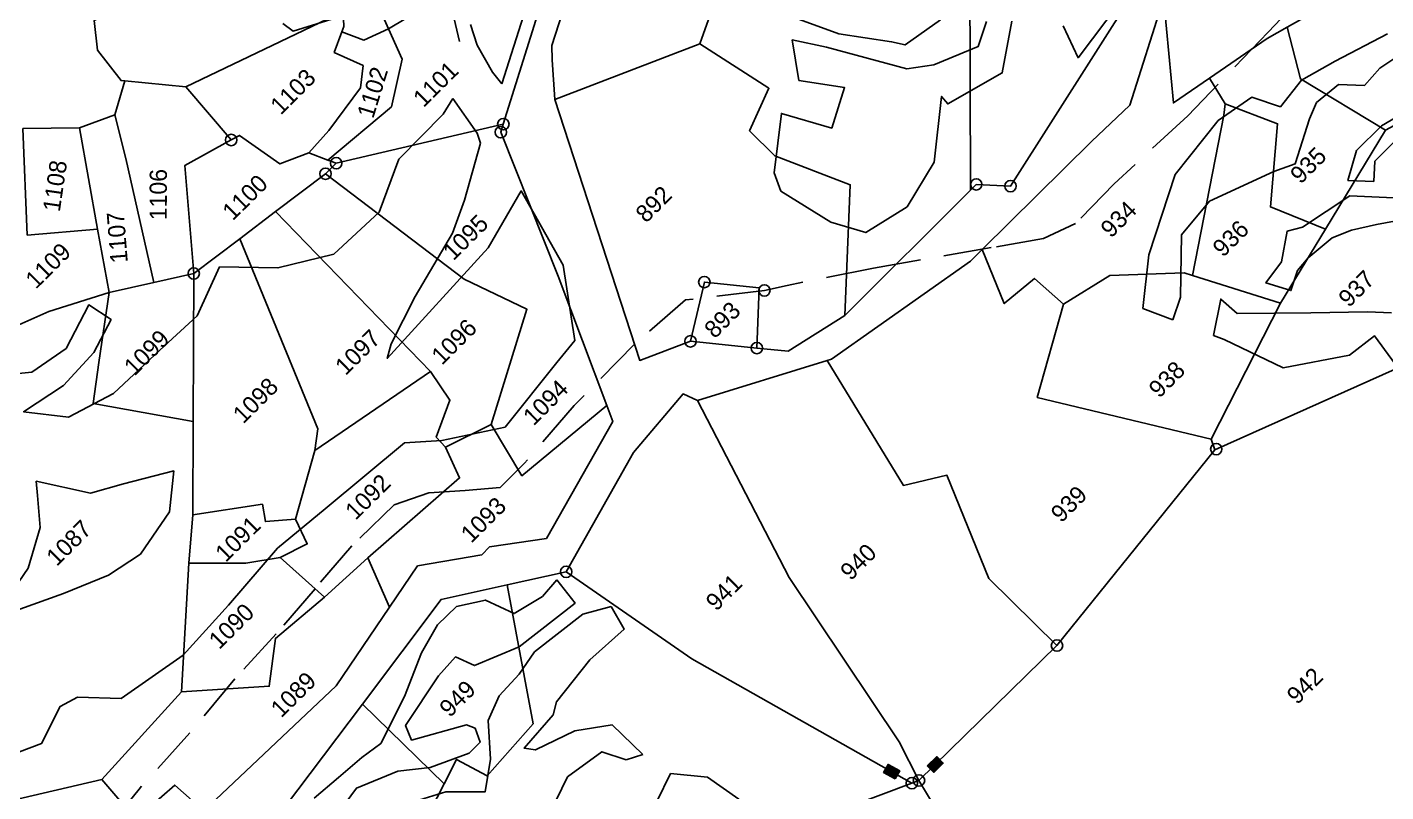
# Model space of a CAD drawing. Header units: metres. Extents: x 302352 to 308863, y 1945987 to 1951649.
# Drawn here: x 304775 to 305355, y 1947530 to 1947856 of the extents above; entities that cross this region are included whole.
import ezdxf

# ---------------------------------------------------------------- set-up
doc = ezdxf.new("R2010")
doc.units = ezdxf.units.M
doc.linetypes.add('DASHED', pattern=[0.75, 0.5, -0.25])
for name, color, linetype in [('LINE_FOOTPATH', 1, 'DASHED'), ('POLY_HATCH', 12, 'Continuous'), ('POLY_PARCEL', 6, 'Continuous'), ('POLY_WATER', 4, 'Continuous'), ('SYM_STONE', 1, 'Continuous'), ('TEXT_PARCEL', 7, 'Continuous')]:
    doc.layers.add(name, color=color, linetype=linetype)
doc.styles.add('TEXT_MAP', font='')
doc.styles.get('TEXT_MAP').set_extended_font_data('Kruti Dev 050')

# ---------------------------------------------------------------- blocks, each defined once
blk = doc.blocks.new('STONE')
blk.add_circle((0, 0), 0.8510231522929323)
blk = doc.blocks.new('STONESQUAREFILLED')
blk.add_hatch(color=256).paths.add_polyline_path([(0.6958872628347379, -0.481363590938571), (0.6958872628347379, 0.481363590938571), (-0.6958872628347379, 0.481363590938571), (-0.6958872628347379, -0.481363590938571)])
blk.add_lwpolyline([(-0.6958872628347379, 0.481363590938571), (0.6958872628347379, 0.481363590938571), (0.6958872628347379, -0.481363590938571), (-0.6958872628347379, -0.481363590938571)], close=True)
blk = doc.blocks.new('WEEWWEEWWE')
at = {"layer": 'LINE_FOOTPATH', "ltscale": 10}
blk.add_lwpolyline([(309051.8510898165, 1946810.617819389), (309040.4537953872, 1946810.321464236), (309028.3583514286, 1946810.059974869), (309017.9035583948, 1946810.426061594), (309012.1263693972, 1946810.338897934), (309008.6530747849, 1946811.57661803), (309004.0976482457, 1946814.766797973), (308993.8697540435, 1946821.914195483), (308986.2075622552, 1946826.987103701), (308984.1654758987, 1946828.294553758), (308977.6377751403, 1946833.384895674), (308970.5830756472, 1946833.882854726), (308961.6152389061, 1946833.768414486), (308953.6737860548, 1946833.158270482), (308950.095770108, 1946833.17570257), (308947.2857189564, 1946835.529113317), (308944.4407586076, 1946838.021985596), (308940.9674639954, 1946839.67809029), (308934.8062926002, 1946839.765253949), (308928.9347814468, 1946839.289324637), (308922.728301676, 1946838.823889006), (308916.3576844836, 1946838.527533853), (308909.0445658959, 1946837.847659888), (308901.1729283103, 1946837.411843203), (308893.9296249883, 1946836.62737349)], dxfattribs=at)
at = {"layer": 'POLY_HATCH', "lineweight": -2}
for points in [[(308921.765134051, 1946877.940588444), (308923.9122247797, 1946876.18512873), (308928.2064035643, 1946875.404924786), (308933.0861508469, 1946876.965332675), (308933.6717220175, 1946874.234618869), (308929.9631117308, 1946873.064311276), (308925.2785530566, 1946872.869261128), (308920.398805774, 1946873.844516897), (308923.3266536091, 1946870.138547322), (308928.4015921727, 1946868.578137757), (308935.0380502944, 1946868.383087608), (308940.3081801392, 1946868.188035784), (308945.5723308921, 1946870.163903376)], [(308973.9865719319, 1946860.100194241), (308968.6107207927, 1946857.07012706), (308965.2924903955, 1946855.509719171), (308957.8752751674, 1946853.55920931), (308952.6051453226, 1946851.803749596), (308951.2388170456, 1946851.023545651), (308966.8540099536, 1946851.803749596), (308973.4904680753, 1946853.55920931), (308973.4904680753, 1946853.55920931), (308971.1481887382, 1946844.976962567), (308966.463630064, 1946838.540279186), (308963.4873372027, 1946838.224021602), (308954.8989796334, 1946837.248767509), (308949.2384725718, 1946840.954737084), (308946.310622064, 1946843.490399066), (308935.5751764388, 1946844.465654834), (308929.1339069254, 1946845.050808631), (308921.3263118078, 1946844.465654834), (308914.2994737966, 1946844.075552862), (308906.4918760063, 1946845.440910603), (308903.3688368901, 1946848.756778206), (308901.4169374426, 1946849.341930326), (308897.3179472663, 1946847.976574261), (308893.8045282607, 1946849.53698215)], [(308980.9867217956, 1946867.593861212), (308980.1129159401, 1946864.460484651), (308979.9574926925, 1946862.929398569)], [(308975.2496124526, 1946865.429226147), (308974.4906325564, 1946861.06540429), (308973.9865719319, 1946860.100194241)], [(309006.1842884857, 1946846.860946196), (309008.5732721001, 1946841.800775882), (309011.8929268352, 1946837.346625455), (309012.6517060904, 1946836.114626948), (309017.1095297081, 1946835.35647365)], [(309020.4291844432, 1946831.850013638), (309017.9631541171, 1946830.618015131), (309013.3156379386, 1946832.513397573), (309011.0393024263, 1946834.219242897), (309006.6763262154, 1946841.706006519), (309004.6978932823, 1946844.797929195)], [(308949.54137114, 1946816.185061356), (308946.8740271229, 1946817.686541419), (308940.5313846552, 1946818.446876748), (308937.7406198648, 1946817.939987065), (308934.6961515759, 1946817.813263437), (308932.0322409263, 1946816.799484072), (308929.3683302767, 1946813.758145977), (308926.5775678779, 1946811.730585636), (308923.6599513384, 1946814.645203324), (308920.7423347987, 1946816.165872371)], [(308913.3848687709, 1946820.854603142), (308917.3173088706, 1946821.488214843), (308921.6303066097, 1946819.714101759), (308924.2942172592, 1946817.559819401), (308928.2266549674, 1946815.785704707), (308929.8757420568, 1946815.785704707), (308930.5100079777, 1946817.179651736), (308930.1294479468, 1946818.066709083), (308924.9284807885, 1946820.98132516), (308925.5627443178, 1946822.501995818), (308931.6516832871, 1946823.769219219), (308934.3155939367, 1946823.895942847), (308935.0767092152, 1946821.868382507), (308939.7702669851, 1946819.967545795)], [(308939.7702669851, 1946819.967545795), (308947.1277330129, 1946819.080488448), (308947.4704821151, 1946822.151569791)], [(308941.6333190939, 1946799.454458579), (308938.570973751, 1946798.390389453)], [(308929.9165184812, 1946805.439845201), (308933.7777373541, 1946806.769930401), (308938.171536986, 1946806.104887801), (308939.3698448894, 1946803.710733474)], [(308939.3698448894, 1946803.710733474), (308940.9989570401, 1946802.879750282)], [(309012.2205663769, 1946796.044694792), (309014.4699680786, 1946797.168318782), (309019.1491804188, 1946801.701392685), (309023.6865981726, 1946802.126368464), (309030.6345216428, 1946799.57651379), (309032.7614381863, 1946798.584904176), (309037.1570613536, 1946800.851441127), (309038.8585941378, 1946801.559734629), (309041.8362759469, 1946801.276416906), (309043.6796010644, 1946799.293197677), (309046.0901045278, 1946799.434855734), (309049.6349646826, 1946798.726562232)], [(309044.6721609164, 1946794.335146385), (309041.9780705333, 1946795.043438277), (309038.291415792, 1946795.043438277), (309035.4555308225, 1946793.485194827), (309037.2988559401, 1946791.501973988), (309038.8585941378, 1946792.918559382), (309042.2616574531, 1946792.918559382)], [(309037.5824451129, 1946788.810461258), (309034.4629687174, 1946792.21026749), (309028.6494019388, 1946793.343535161), (309027.2314583274, 1946794.193486719), (309024.5373656912, 1946792.351925546), (309021.843273055, 1946791.926949767), (309023.1194220799, 1946789.518753149), (309025.1045417839, 1946790.510364374), (309026.8060745681, 1946790.65202243), (309030.0673455501, 1946790.368704707), (309032.0524652541, 1946789.518753149), (309034.3211741309, 1946788.102167756), (309037.0152667672, 1946786.260604973)], [(309028.9329888585, 1946780.452603733), (309027.2314583274, 1946782.294164906), (309022.9776274934, 1946786.40226464), (309017.4476476346, 1946791.785291711), (309017.3058530482, 1946794.051828662), (309014.0870652115, 1946791.883095968)], [(308941.6333190939, 1946799.454458579), (308944.1052905777, 1946796.435921494)]]:
    blk.add_lwpolyline(points, dxfattribs=at)
at = {"layer": 'POLY_HATCH'}
for points in [[(309004.6978932823, 1946844.797929195), (309002.1802295486, 1946841.303580534), (309005.0402716465, 1946837.408231177), (309001.1090124159, 1946835.343175342), (308998.4590542977, 1946840.142247605), (308993.5377021658, 1946836.273905504), (308992.6932118058, 1946834.441533014), (308994.0909968282, 1946828.449965852), (308995.9255863461, 1946825.105159668), (309000.9051819971, 1946823.970833995), (309006.1759796025, 1946825.279672178), (309011.5632611179, 1946829.613379359), (309011.4759020958, 1946828.595395359), (309017.7950361216, 1946826.879362932), (309022.3087055174, 1946829.991488991)], [(309025.7740416211, 1946825.890465155), (309024.5218653968, 1946822.429317298), (309031.7146146706, 1946823.447302909)], [(308980.9867217956, 1946867.593861212), (308981.9915360751, 1946869.618669542)], [(308973.9070490534, 1946879.303158056), (308968.370082507, 1946882.185135468), (308968.1881160884, 1946883.509286511)], [(308978.0663082929, 1946879.614739111), (308982.6104102247, 1946872.924859424), (308985.1582623046, 1946872.5313387), (308987.2858494466, 1946866.733445656), (308979.9574926925, 1946862.929398569)], [(308945.5723308921, 1946870.163903376), (308949.8095422216, 1946865.776027089), (308954.9825759308, 1946862.686339709), (308961.4033780269, 1946862.452665996), (308966.784374698, 1946864.919225082), (308973.3611466693, 1946864.997117931), (308975.2496124526, 1946865.429226147)], [(308913.4401965944, 1946823.84208132), (308916.7854793469, 1946823.603420338), (308919.9714636655, 1946823.364760967), (308922.4206884261, 1946822.986881616), (308927.6178229019, 1946824.717168902), (308932.0981128612, 1946826.725892925), (308935.3438329194, 1946827.620868385), (308938.1116545477, 1946827.56120314), (308940.7201777421, 1946825.910468978), (308941.8551849489, 1946822.787996392), (308945.1805557883, 1946821.972574055), (308947.4704821151, 1946822.151569791)], [(308949.54137114, 1946816.185061356), (308948.8444385368, 1946813.539909122), (308944.0455517098, 1946813.798457982), (308938.4899934116, 1946813.142141893), (308937.2753385521, 1946812.40627268), (308932.6755739853, 1946812.107948063), (308933.3725065886, 1946811.133417869), (308937.6934981141, 1946809.641791565), (308940.8993943459, 1946807.354630804), (308940.9989570401, 1946802.879750282)], [(309049.1735490841, 1946801.42564846), (309043.3044649648, 1946803.234371283), (309039.3990114486, 1946804.3021716), (309035.8862871813, 1946803.888126908), (309034.4681053524, 1946806.699272876), (309030.2572002724, 1946807.461986698), (309023.1008461594, 1946806.633898923), (309015.2184533252, 1946802.62078434), (309010.8550821159, 1946799.089217291), (309012.2205663769, 1946796.044694792)], [(308944.1052905777, 1946796.435921494), (308944.802223181, 1946792.517914449), (308943.5477413667, 1946789.832986458), (308938.4103426305, 1946792.776463309), (308936.3195416923, 1946792.875904311), (308932.1976755554, 1946792.895792189), (308928.4077455475, 1946790.83889441)], [(309014.0870652115, 1946791.883095968), (309014.5789946683, 1946790.786276076), (309016.8735259183, 1946784.361827905), (309022.7038936453, 1946780.416992354), (309025.9764236164, 1946780.003723852), (309024.5094270988, 1946770.273127667), (309024.4718118837, 1946762.120466347), (309026.9920344243, 1946753.592106096), (309029.8884091161, 1946744.462627878), (309034.5903172614, 1946739.390695535), (309038.5399211045, 1946738.000610135), (309049.8621196224, 1946737.587341634)]]:
    blk.add_lwpolyline(points, dxfattribs=at)
at = {"layer": 'POLY_HATCH', "lineweight": -2}
blk.add_lwpolyline([(308916.2288933194, 1946867.789727949), (308919.3519324355, 1946862.913452457), (308922.4749715516, 1946861.157992744), (308927.1595302258, 1946858.427277262), (308923.8413025013, 1946855.696563456), (308918.5711726565, 1946854.721307687), (308914.6673737613, 1946855.501513308), (308909.9828150871, 1946857.452023169), (308902.9559797486, 1946860.767890772), (308909.2020553082, 1946861.938196689), (308913.1058542033, 1946864.083758374), (308915.2529449319, 1946866.619422032)], close=True, dxfattribs=at)
at = {"layer": 'POLY_PARCEL'}
for points in [[(308952.2572956223, 1946890.883268256), (308952.0062032117, 1946891.18481267), (308952.4961457682, 1946895.176878309), (308954.4301259215, 1946897.623628424), (308958.7880256562, 1946896.104067301), (308961.1861614216, 1946898.550817416), (308961.6761039781, 1946901.615694063), (308968.0969154591, 1946906.122865414), (308969.5667400002, 1946908.621125939), (308976.0610870862, 1946913.549015295)], [(308939.3231174946, 1946881.933900337), (308933.6810362522, 1946886.665412804), (308941.1966359837, 1946894.881040138)], [(308945.4525841187, 1946890.764817717), (308941.1966359837, 1946894.881040138)], [(308939.3231174946, 1946881.933900337), (308945.4525841187, 1946890.764817717)], [(308945.4525841187, 1946890.764817717), (308949.0154119526, 1946889.104170213)], [(308949.0154119526, 1946889.104170213), (308952.2572956223, 1946890.883268256)], [(308956.3383160021, 1946885.982248368), (308952.2572956223, 1946890.883268256)], [(308949.0154119526, 1946889.104170213), (308946.6401944394, 1946885.071170972), (308939.5526588, 1946873.845572413)], [(308956.3383160021, 1946885.982248368), (308955.7827375293, 1946878.684046216)], [(308973.5344282651, 1946879.954885419), (308956.3383160021, 1946885.982248368)], [(308975.6148436323, 1946875.320682479), (308977.1048334877, 1946879.199739478), (308985.362170932, 1946883.424003746), (308991.8813632471, 1946883.3436229)], [(308935.5113835495, 1946876.385128208), (308929.6539572499, 1946879.39609054), (308925.1810037041, 1946881.121612888)], [(308935.5113835495, 1946876.385128208), (308939.3231174946, 1946881.933900337)], [(308955.7827375293, 1946878.684046216), (308950.477941016, 1946880.213351814), (308943.1776895753, 1946871.567586544)], [(308973.5344282651, 1946879.954885419), (308972.4648210735, 1946878.79389904), (308971.9396832468, 1946878.551173562)], [(308960.5776976021, 1946872.040739079), (308957.6274505933, 1946873.331151277), (308956.7445284214, 1946878.406774092), (308955.7827375293, 1946878.684046216)], [(308971.9396832468, 1946878.551173562), (308969.8591287431, 1946877.589514429), (308971.0220023995, 1946874.492522899), (308969.1915580955, 1946873.030055527), (308963.7002219501, 1946872.212794253), (308960.5776976021, 1946872.040739079)], [(308971.9396832468, 1946878.551173562), (308972.9536578906, 1946876.331090971), (308975.6148436323, 1946875.320682479)], [(308935.5113835495, 1946876.385128208), (308929.6109768379, 1946871.95470666), (308926.1654300536, 1946869.330867665), (308932.2313162294, 1946860.648506266)], [(308939.5526588, 1946873.845572413), (308935.5113835495, 1946876.385128208)], [(308961.4602388017, 1946870.081689294), (308970.1006389263, 1946869.34312178), (308974.3747647217, 1946872.092246554), (308975.6148436323, 1946875.320682479)], [(308975.6148436323, 1946875.320682479), (308985.4600568336, 1946872.905638233), (308989.4948350239, 1946866.759521516)], [(308943.1776895753, 1946871.567586544), (308939.5526588, 1946873.845572413)], [(308932.2313162294, 1946860.648506266), (308943.1776895753, 1946871.567586544)], [(308939.0861302543, 1946849.544543537), (308940.9382038071, 1946850.92097849), (308949.1399059984, 1946870.757651425)], [(308943.1776895753, 1946871.567586544), (308949.1399059984, 1946870.757651425)], [(308949.1399059984, 1946870.757651425), (308953.802596956, 1946870.12424987)], [(308960.5776976021, 1946872.040739079), (308961.4602388017, 1946870.081689294)], [(308953.802596956, 1946870.12424987), (308953.4928203207, 1946846.877691554)], [(308953.802596956, 1946870.12424987), (308960.2762171088, 1946869.244843299)], [(308961.4602388017, 1946870.081689294), (308961.8433046103, 1946869.231366397)], [(308960.2762171088, 1946869.244843299), (308962.7742417609, 1946851.222079072), (308965.2076664528, 1946844.382891524), (308954.0742522985, 1946838.490007435)], [(308960.2762171088, 1946869.244843299), (308961.8433046103, 1946869.231366397)], [(308961.8433046103, 1946869.231366397), (308977.0842982662, 1946859.8227662)], [(308997.5613764087, 1946851.295650769), (309001.8655269537, 1946853.350853526), (309005.4076794366, 1946849.605154138), (309011.0126148167, 1946850.74967335), (309015.3465404029, 1946842.758848424), (309019.7013039332, 1946842.946132821), (309010.7000751291, 1946866.502418051)], [(308925.3254818267, 1946853.75989048), (308932.2313162294, 1946860.648506266)], [(308982.7144471058, 1946857.852905702), (308997.5613764087, 1946851.295650769)], [(308921.4708321407, 1946850.490843775), (308925.3254818267, 1946853.75989048)], [(308932.6041977916, 1946845.888373495), (308930.2138505185, 1946847.910019379), (308931.2690500295, 1946849.415501351), (308925.3254818267, 1946853.75989048)], [(308997.5613764087, 1946851.295650769), (308999.3833718351, 1946842.925216965), (308994.8283767195, 1946841.214736616), (308994.8437030716, 1946837.476690567), (308998.2954071531, 1946829.797914179), (308988.2868734379, 1946820.508354375)], [(308921.4708321407, 1946850.490843775), (308911.45720129, 1946841.500969767)], [(308928.6634062024, 1946844.16782175), (308925.7131591936, 1946846.275495222), (308921.4708321407, 1946850.490843775)], [(308939.0861302543, 1946849.544543537), (308932.6041977916, 1946845.888373495)], [(308953.4928203207, 1946846.877691554), (308939.0861302543, 1946849.544543537)], [(308949.0136062676, 1946840.167544581), (308949.0782094614, 1946841.586998965), (308952.8037077303, 1946843.307549099), (308953.4928203207, 1946846.877691554)], [(308899.1178360606, 1946840.855763668), (308890.6290356655, 1946846.122299229)], [(308932.6041977916, 1946845.888373495), (308931.6567403306, 1946843.178503692), (308928.6634062024, 1946844.16782175)], [(308929.0079576473, 1946837.973840301), (308928.6634062024, 1946844.16782175)], [(309027.4426083497, 1946843.635875267), (309022.9192385722, 1946836.83841846), (309006.8118144472, 1946820.541934971)], [(308899.1178360606, 1946840.855763668), (308911.45720129, 1946841.500969767)], [(308911.45720129, 1946841.500969767), (308918.3698303342, 1946835.436028893), (308922.3537446118, 1946838.533018813), (308929.0079576473, 1946837.973840301)], [(308904.347266286, 1946831.04626644), (308904.0923434219, 1946835.091920155), (308898.7086749548, 1946835.436030504), (308899.1178360606, 1946840.855763668)], [(308935.1238258242, 1946837.67274294), (308947.7862134897, 1946836.855480056), (308949.0136062676, 1946840.167544581)], [(308954.0742522985, 1946838.490007435), (308949.0136062676, 1946840.167544581)], [(308954.0742522985, 1946838.490007435), (308952.5669112696, 1946832.42506334), (308964.0231548319, 1946831.392822466)], [(308935.1238258242, 1946837.67274294), (308929.0079576473, 1946837.973840301)], [(308933.1054263315, 1946832.43790905), (308935.1238258242, 1946837.67274294)], [(308974.9447090879, 1946829.971781472), (308980.3398160887, 1946833.33292925), (308983.9687229291, 1946828.859246887), (308979.3631877669, 1946824.580593741)], [(308923.9515959732, 1946827.270079446), (308924.1142050603, 1946815.346430479)], [(308943.4435987854, 1946825.440343635), (308935.151962921, 1946813.226638806), (308927.8995762301, 1946812.768897326), (308926.8481151087, 1946816.242342858), (308924.1142050603, 1946815.346430479)], [(308959.5178232837, 1946780.635049716), (308960.896197156, 1946784.939598756), (308964.8593957598, 1946805.214826109), (308971.1036946879, 1946825.08555914)], [(308958.7992307805, 1946780.958444367), (308951.678774402, 1946806.36052642), (308948.7804621114, 1946822.057828548)], [(309032.7613058329, 1946811.234105309), (309028.2483908618, 1946812.061943675), (309034.8252854409, 1946820.056924358)], [(308983.6495556281, 1946818.489562326), (308980.0921002376, 1946803.626192953), (308984.0552988414, 1946801.175933104), (308979.5528911694, 1946790.432488338), (308979.6656770673, 1946780.460078577)], [(308924.1142050603, 1946815.346430479), (308916.4952656329, 1946812.849676004)], [(309005.3002101358, 1946805.268672565), (309005.0306039643, 1946809.3075623), (309000.9595609272, 1946809.657599422), (309003.3046115655, 1946815.281655631)], [(309031.9911425154, 1946808.176673894), (309032.7613058329, 1946811.234105309)], [(309042.2479050438, 1946809.279974997), (309039.9116813532, 1946809.922457464), (309032.7613058329, 1946811.234105309)], [(309042.2479050438, 1946809.279974997), (309039.4197023196, 1946804.480584388), (309041.9369147511, 1946794.447139444)], [(309058.3922966941, 1946794.45374996), (309052.867110776, 1946797.662854526), (309053.9892358219, 1946806.051003733), (309042.2479050438, 1946809.279974997)], [(309031.9911425154, 1946808.176673894), (309031.0744828424, 1946807.42274829), (309016.9496511231, 1946797.873802548)], [(309030.2050152036, 1946791.538420166), (309027.7583377402, 1946797.217820411), (309034.4175915089, 1946802.845340032), (309031.9911425154, 1946808.176673894)], [(309006.2744580092, 1946784.40751486), (308996.4841135449, 1946800.287375825), (309005.3002101358, 1946805.268672565)], [(309005.3002101358, 1946805.268672565), (309010.8271186394, 1946803.949304393), (309016.5157921558, 1946798.698747574), (309016.9496511231, 1946797.873802548)], [(309016.9496511231, 1946797.873802548), (309021.4262783433, 1946789.361885919)], [(309041.9369147511, 1946794.447139444), (309030.2050152036, 1946791.538420166)], [(309048.972639434, 1946792.334217388), (309041.9369147511, 1946794.447139444)], [(308958.7992307805, 1946780.958444367), (308935.1902240682, 1946791.583418111), (308916.8944665407, 1946793.058200083)], [(309030.2050152036, 1946791.538420166), (309021.4262783433, 1946789.361885919)], [(309021.4262783433, 1946789.361885919), (309006.2744580092, 1946784.40751486)], [(309006.2744580092, 1946784.40751486), (309005.7702910957, 1946783.334649284)], [(309005.7702910957, 1946783.334649284), (308979.6656770673, 1946780.460078577)], [(309036.2048134424, 1946771.786370964), (309005.7702910957, 1946783.334649284)], [(308959.5178232837, 1946780.635049716), (308958.3959241894, 1946776.135749808), (308953.877821064, 1946756.614076861), (308947.9091541492, 1946737.971108939)], [(308959.5178232837, 1946780.635049716), (308958.7992307805, 1946780.958444367)], [(308979.6656770673, 1946780.460078577), (308959.5178232837, 1946780.635049716)]]:
    blk.add_lwpolyline(points, dxfattribs=at)
at = {"layer": 'POLY_WATER'}
for points in [[(308977.0842982662, 1946859.8227662), (308989.4333804393, 1946866.3324706), (308989.4948350239, 1946866.759521516)], [(308991.7511490327, 1946864.797825286), (308986.4645470306, 1946862.0666769), (308985.4488955542, 1946861.00022928), (308982.7144471058, 1946857.852905702)], [(308964.0231548319, 1946831.392822466), (308969.9536855941, 1946844.535306013), (308976.3080260098, 1946859.413561463), (308977.0842982662, 1946859.8227662)], [(308982.7144471058, 1946857.852905702), (308969.7765962647, 1946832.289353779), (308974.9447090879, 1946829.971781472)], [(308904.347266286, 1946831.04626644), (308923.3378414995, 1946830.54142345), (308933.1054263315, 1946832.43790905)], [(308933.1054263315, 1946832.43790905), (308938.2080363696, 1946833.428637734), (308943.7811040123, 1946829.526996722), (308944.9530100433, 1946829.553007168), (308949.7708483817, 1946825.989508399), (308963.2868391977, 1946829.761093959), (308964.0231548319, 1946831.392822466)], [(308974.9447090879, 1946829.971781472), (308979.3631877669, 1946824.580593741)], [(308943.4435987854, 1946825.440343635), (308937.4821690876, 1946829.218710189), (308923.9515959732, 1946827.270079446)], [(308923.9515959732, 1946827.270079446), (308910.5894374081, 1946825.345703238)], [(308948.7804621114, 1946822.057828548), (308943.4435987854, 1946825.440343635)], [(308971.1036946879, 1946825.08555914), (308970.5261866138, 1946826.61348712), (308962.561589072, 1946825.930835499), (308948.7804621114, 1946822.057828548)], [(308983.6495556281, 1946818.489562326), (308971.1036946879, 1946825.08555914)], [(308979.3631877669, 1946824.580593741), (308981.4487971014, 1946822.035846495), (308988.2868734379, 1946820.508354375)], [(309006.8118144472, 1946820.541934971), (309007.6584933632, 1946820.543469766), (309010.0667618367, 1946817.892306078), (309033.9209272577, 1946823.28242354), (309035.9831413554, 1946824.404387541)], [(308988.2868734379, 1946820.508354375), (309006.8118144472, 1946820.541934971)], [(309035.190178525, 1946820.500494363), (309024.8547031431, 1946815.117924504)], [(309003.3046115655, 1946815.281655631), (309001.5895220523, 1946815.287034008), (308984.0701924825, 1946818.26841215), (308983.6495556281, 1946818.489562326)], [(309024.8547031431, 1946815.117924504), (309019.3599259821, 1946815.231307509), (309003.3046115655, 1946815.281655631)]]:
    blk.add_lwpolyline(points, dxfattribs=at)
at = {"layer": 'SYM_STONE', "xscale": 0.7, "yscale": 0.7, "zscale": 0.7}
for p in [(308955.7827375293, 1946878.684046216), (308943.1776895753, 1946871.567586544), (308960.2762171088, 1946869.244843299), (308961.8433046103, 1946869.231366397), (308976.3080260098, 1946859.413561463), (308977.0842982662, 1946859.8227662), (308980.3398160887, 1946833.33292925), (308974.9447090879, 1946829.971781472), (308984.1654758987, 1946828.294553758), (308979.3631877669, 1946824.580593741), (308948.7804621114, 1946822.057828548), (309007.6584933632, 1946820.543469766), (309010.0667618367, 1946817.892306078), (309005.9269014929, 1946783.27522399), (308958.7992307805, 1946780.958444367), (308959.5178232837, 1946780.635049716), (308979.6656770673, 1946780.460078577)]:
    blk.add_blockref('STONE', p, dxfattribs=at)
at = {"layer": 'SYM_STONE'}
for p, rotation in [((308958.1423648734, 1946783.301800014), 105.6587129456047), ((308961.9043073108, 1946780.614324639), 359.5024355499272)]:
    blk.add_blockref('STONESQUAREFILLED', p, dxfattribs=dict(at, rotation=rotation))
at = {"layer": 'TEXT_PARCEL', "style": 'TEXT_MAP'}
for s, rotation, p in [('1108', 36.82971284269635, (308937.7536269422, 1946885.940787341)), ('1107', 49.6445897582571, (308939.114344561, 1946877.231913373)), ('1106', 44.95816231046767, (308945.1014172753, 1946877.488620353)), ('1102', 27.98982099984567, (308967.8007520151, 1946869.759590369))]:
    blk.add_text(s, height=1.8, rotation=rotation, dxfattribs=at).set_placement(p)
for s, p in [('1109', (308930.2982487039, 1946881.980208805)), ('1103', (308961.2455217444, 1946876.842218315)), ('1100', (308949.9050987603, 1946872.537549464)), ('1099', (308931.1906394133, 1946868.289122844)), ('1101', (308972.3591343002, 1946866.873513761)), ('1087', (308911.4207490196, 1946859.914691783)), ('1098', (308935.7269838041, 1946856.732837998)), ('1095', (308963.2872081548, 1946853.33639899)), ('1097', (308946.8404224329, 1946852.769665017)), ('1091', (308924.2122138796, 1946847.766895479)), ('1096', (308954.7503485059, 1946846.4597008)), ('892', (308980.3172621834, 1946841.942031742)), ('1090', (308917.3177693524, 1946841.789775816)), ('1092', (308936.9440788972, 1946841.320033374)), ('1094', (308957.0467996258, 1946835.211152621)), ('1089', (308916.8641516709, 1946832.160915121)), ('1093', (308943.8072693793, 1946831.109614359)), ('893', (308976.8849830911, 1946828.324105117)), ('949', (308929.3822399126, 1946819.781839554)), ('941', (308956.924740058, 1946808.032363273)), ('934', (309013.6255626208, 1946806.591399367)), ('940', (308969.123196714, 1946800.392453272)), ('936', (309020.4992944701, 1946796.920625563)), ('935', (309031.6328099752, 1946796.630502898)), ('938', (309005.3974331669, 1946791.190059834)), ('939', (308988.9698950913, 1946789.174355727)), ('937', (309026.1154507839, 1946783.936981197)), ('942', (308993.041010346, 1946758.340442608))]:
    blk.add_text(s, height=1.8, dxfattribs=at).set_placement(p)
blk = doc.blocks.new('GFGHH')
at = {"layer": 'POLY_PARCEL'}
blk.add_lwpolyline([(309843.7406765982, 1947005.862620425), (309832.2493589852, 1947002.124547748)], dxfattribs=at)
blk = doc.blocks.new('fffgfhggfsdsf')
for name, p, xscale, yscale, zscale, rotation in [('WEEWWEEWWE', (5024019.809142052, -4587627.436308661), 4.089385853194386, 4.089385853194386, 4.089385853194386, 44.8498280447801), ('GFGHH', (2288183.680237986, 1454063.391213297), 1.036658284591014, 1.036658284591014, 1.036658284591014, 85.06051222999157)]:
    blk.add_blockref(name, p, dxfattribs=dict(xscale=xscale, yscale=yscale, zscale=zscale, rotation=rotation))

msp = doc.modelspace()

# ---------------------------------------------------------------- block references
msp.add_blockref('fffgfhggfsdsf', (0, 0))

doc.saveas('drawing.dxf')
